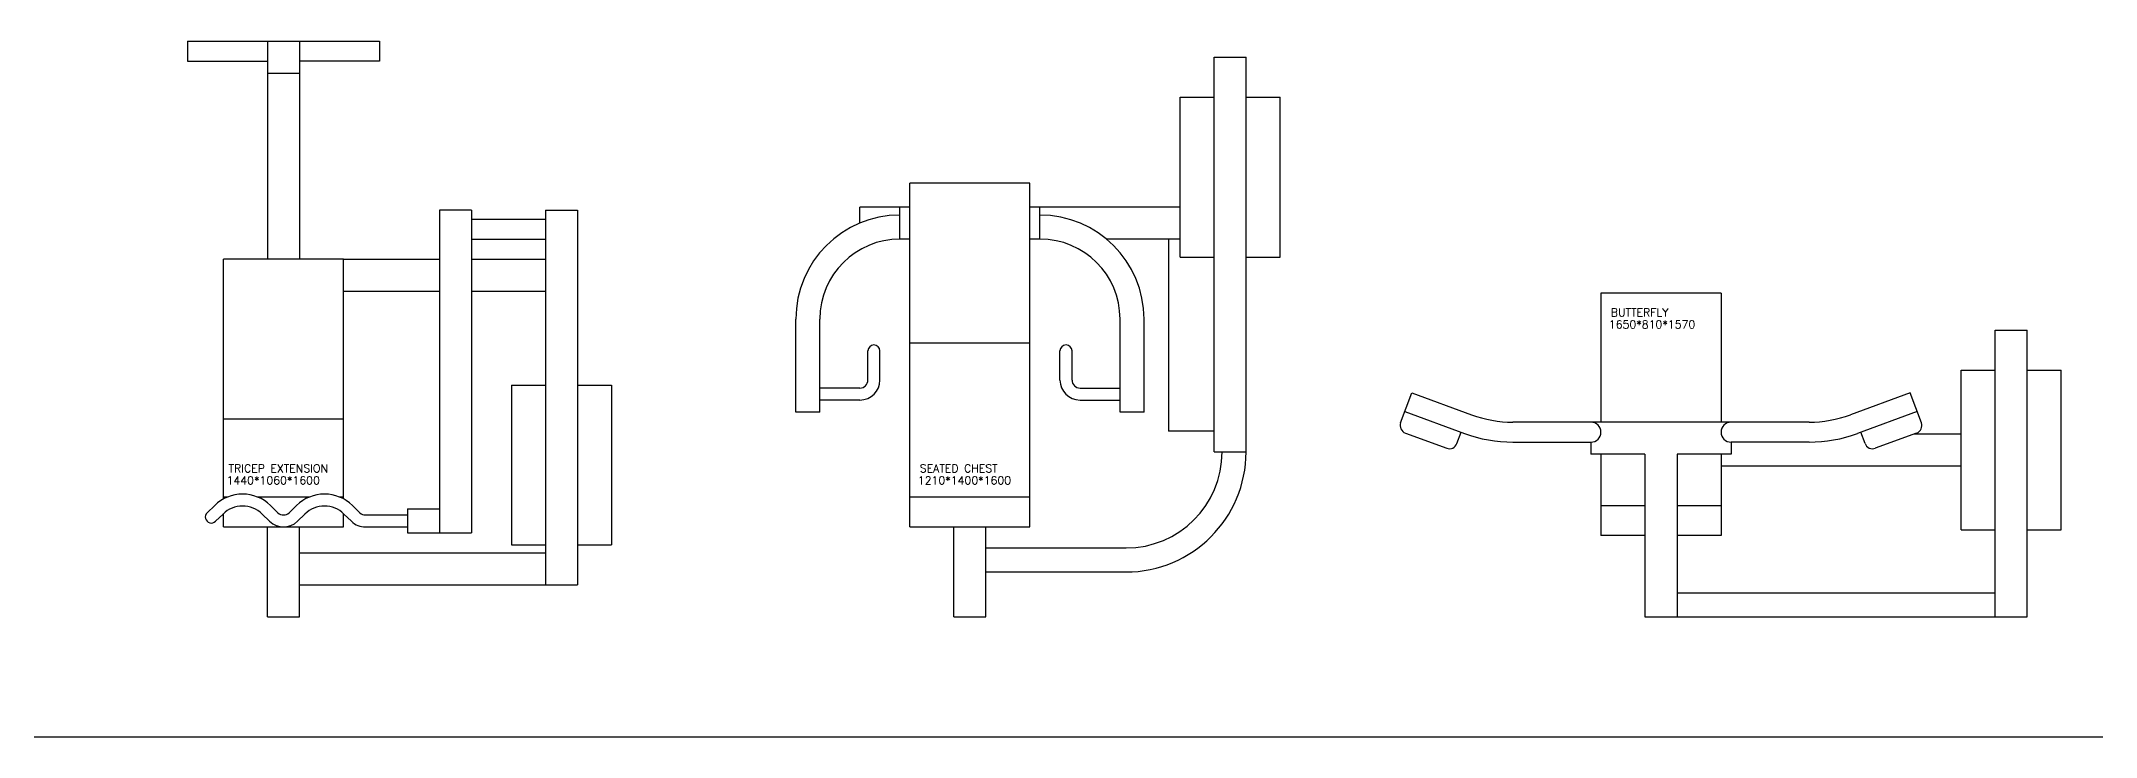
# Model space of a CAD drawing. Extents: x 17047 to 35098, y 459 to 11391.
# Drawn here: x 26319 to 31453, y 1404 to 3144 of the extents above; entities that cross this region are included whole.
import ezdxf

# ---------------------------------------------------------------- set-up
doc = ezdxf.new("R2010")
doc.units = 0
doc.header["$LTSCALE"] = 20
doc.header["$MEASUREMENT"] = 0
doc.layers.get('DEFPOINTS').update_dxf_attribs({"linetype": 'CONTINUOUS'})
doc.layers.add('2CONTINUOUS', color=2, linetype='CONTINUOUS')
doc.layers.add('3CONTINUOUS', color=3, linetype='CONTINUOUS')
doc.styles.add('WHG', font='romans', dxfattribs={"bigfont": 'whgtxt'})

msp = doc.modelspace()

# ---------------------------------------------------------------- linework, layer by layer
at = {"layer": '2CONTINUOUS', "color": 6}
for p, q in [((26684.4, 3143.6), (27164.4, 3143.6)), ((26684.4, 3143.6), (26684.4, 3093.6)), ((26884.4, 3143.6), (26884.4, 2598.12)), ((26964.4, 3143.6), (26964.4, 2598.12)), ((27164.4, 3143.6), (27164.4, 3093.6)), ((26684.4, 3093.6), (26884.4, 3093.6)), ((27164.4, 3093.6), (26964.4, 3093.6)), ((29249.75, 2116.1), (29249.75, 3103.6)), ((29249.75, 3103.6), (29329.75, 3103.6)), ((29329.75, 2116.1), (29329.75, 3103.6)), ((26884.4, 3063.6), (26964.4, 3063.6)), ((29164.75, 2603.6), (29164.75, 3003.6)), ((29164.75, 3003.6), (29249.75, 3003.6)), ((29329.75, 3003.6), (29414.75, 3003.6)), ((29414.75, 2603.6), (29414.75, 3003.6)), ((28489.75, 1928.6), (28489.75, 2788.54)), ((28789.75, 2788.54), (28489.75, 2788.54)), ((28789.75, 1928.6), (28789.75, 2788.54)), ((28364.75, 2688.54), (28364.75, 2728.54)), ((28489.75, 2728.54), (28364.75, 2728.54)), ((28464.75, 2648.54), (28464.75, 2728.54)), ((29164.75, 2728.54), (28789.75, 2728.54)), ((28814.75, 2648.54), (28814.75, 2728.54)), ((27314.4, 2721.16), (27314.4, 1913.6)), ((27394.4, 2721.16), (27314.4, 2721.16)), ((27394.4, 2721.16), (27394.4, 1913.6)), ((27394.4, 2698.12), (27579.4, 2698.12)), ((27579.4, 2721.16), (27579.4, 1783.6)), ((27579.4, 2721.16), (27659.4, 2721.16)), ((27659.4, 2721.16), (27659.4, 1783.6)), ((27394.4, 2648.12), (27579.4, 2648.12)), ((28489.75, 2648.54), (28464.75, 2648.54)), ((28814.75, 2648.54), (28789.75, 2648.54)), ((29164.75, 2648.54), (28980.89, 2648.54)), ((29136.01, 2648.54), (29136.01, 2167.81)), ((26774.4, 1998.68), (26774.4, 2598.12)), ((27074.4, 2598.12), (26774.4, 2598.12)), ((27074.4, 2598.12), (27314.4, 2598.12)), ((27074.4, 1998.68), (27074.4, 2598.12)), ((27394.4, 2598.12), (27579.4, 2598.12)), ((29164.75, 2603.6), (29249.75, 2603.6)), ((29329.75, 2603.6), (29414.75, 2603.6)), ((27074.4, 2518.12), (27314.4, 2518.12)), ((27394.4, 2518.12), (27579.4, 2518.12)), ((30216.59, 2513.6), (30216.59, 2190.74)), ((30516.59, 2513.6), (30216.59, 2513.6)), ((30516.59, 2513.6), (30516.59, 2190.74)), ((28204.75, 2216.07), (28204.75, 2448.54)), ((28264.75, 2216.07), (28264.75, 2448.54)), ((29014.75, 2216.07), (29014.75, 2448.54)), ((29074.75, 2216.07), (29074.75, 2448.54)), ((31201.59, 1703.6), (31201.59, 2421.1)), ((31201.59, 2421.1), (31281.59, 2421.1)), ((31281.59, 1703.6), (31281.59, 2421.1)), ((28384.75, 2296.07), (28384.75, 2368.77)), ((28414.75, 2296.07), (28414.75, 2368.77)), ((28789.75, 2388.54), (28489.75, 2388.54)), ((28864.75, 2296.07), (28864.75, 2368.77)), ((28894.75, 2296.07), (28894.75, 2368.77)), ((31116.59, 1921.1), (31116.59, 2321.1)), ((31116.59, 2321.1), (31201.59, 2321.1)), ((31281.59, 2321.1), (31366.59, 2321.1)), ((31366.59, 1921.1), (31366.59, 2321.1)), ((27494.4, 2283.6), (27494.4, 1883.6)), ((27494.4, 2283.6), (27579.4, 2283.6)), ((27659.4, 2283.6), (27744.4, 2283.6)), ((27744.4, 2283.6), (27744.4, 1883.6)), ((28364.75, 2276.07), (28264.75, 2276.07)), ((28914.75, 2276.07), (29014.75, 2276.07)), ((29715.98, 2189.1), (29743.62, 2264.17)), ((29743.62, 2264.17), (29892.92, 2209.21)), ((30989.56, 2264.17), (30840.26, 2209.21)), ((31017.19, 2189.1), (30989.56, 2264.17)), ((28264.75, 2216.07), (28204.75, 2216.07)), ((28364.75, 2246.07), (28264.75, 2246.07)), ((28914.75, 2246.07), (29014.75, 2246.07)), ((29074.75, 2216.07), (29014.75, 2216.07)), ((29726.35, 2217.25), (29875.65, 2162.29)), ((31006.83, 2217.25), (30857.53, 2162.29)), ((27074.4, 2198.12), (26774.4, 2198.12)), ((29249.75, 2167.81), (29136.01, 2167.81)), ((29727.84, 2163.42), (29831.07, 2125.42)), ((29856.75, 2137.28), (29867.11, 2165.43)), ((30736.62, 2190.74), (29996.56, 2190.74)), ((30876.43, 2137.28), (30866.07, 2165.43)), ((31005.33, 2163.42), (30902.11, 2125.42)), ((30999.03, 2161.1), (31116.59, 2161.1)), ((29249.75, 2116.1), (29329.75, 2116.1)), ((29996.56, 2140.74), (30191.59, 2140.74)), ((30191.59, 2140.74), (30191.59, 2110.74)), ((30326.59, 2110.74), (30191.59, 2110.74)), ((30216.59, 2110.74), (30216.59, 1906.89)), ((30326.59, 2110.74), (30326.59, 1703.6)), ((30406.59, 2110.74), (30406.59, 1703.6)), ((30541.59, 2110.74), (30406.59, 2110.74)), ((30516.59, 2110.74), (30516.59, 1906.89)), ((30736.62, 2140.74), (30541.59, 2140.74)), ((30541.59, 2140.74), (30541.59, 2110.74)), ((30516.59, 2081.1), (31116.59, 2081.1)), ((26774.4, 2003.6), (26784.9, 2003.6)), ((26859.12, 2003.6), (26989.69, 2003.6)), ((27063.91, 2003.6), (27074.4, 2003.6)), ((28489.75, 2003.6), (28789.75, 2003.6)), ((26733.54, 1964.24), (26752.39, 1982.52)), ((26754.43, 1942.71), (26773.28, 1960.99)), ((26774.4, 1928.6), (26774.4, 1962.06)), ((26889.6, 1942.71), (26870.74, 1960.99)), ((26910.48, 1964.24), (26891.63, 1982.52)), ((26938.33, 1964.24), (26957.18, 1982.52)), ((26959.21, 1942.71), (26978.07, 1960.99)), ((27074.4, 1928.6), (27074.4, 1962.06)), ((27094.38, 1942.71), (27075.53, 1960.99)), ((27115.27, 1964.24), (27096.42, 1982.52)), ((27129.19, 1958.6), (27232.96, 1958.6)), ((27234.4, 1973.6), (27314.4, 1973.6)), ((27234.4, 1973.6), (27234.4, 1913.6)), ((30216.59, 1981.89), (30326.59, 1981.89)), ((30406.59, 1981.89), (30516.59, 1981.89)), ((26774.4, 1928.6), (27074.4, 1928.6)), ((26884.4, 1703.6), (26884.4, 1928.6)), ((26964.4, 1703.6), (26964.4, 1928.6)), ((27129.19, 1928.6), (27234.4, 1928.6)), ((27234.4, 1913.6), (27394.4, 1913.6)), ((28489.75, 1928.6), (28789.75, 1928.6)), ((28599.75, 1703.6), (28599.75, 1928.6)), ((28679.75, 1703.6), (28679.75, 1928.6)), ((30326.59, 1906.89), (30216.59, 1906.89)), ((30516.59, 1906.89), (30406.59, 1906.89)), ((31116.59, 1921.1), (31201.59, 1921.1)), ((31281.59, 1921.1), (31366.59, 1921.1)), ((26964.4, 1863.6), (27579.4, 1863.6)), ((27494.4, 1883.6), (27579.4, 1883.6)), ((27659.4, 1883.6), (27744.4, 1883.6)), ((28679.75, 1876.1), (29029.75, 1876.1)), ((28679.75, 1816.1), (29029.75, 1816.1)), ((26964.4, 1783.6), (27579.4, 1783.6)), ((27579.4, 1783.6), (27659.4, 1783.6)), ((30406.59, 1763.6), (31201.59, 1763.6)), ((26884.4, 1703.6), (26964.4, 1703.6)), ((26884.4, 1703.6), (26964.4, 1703.6)), ((28599.75, 1703.6), (28679.75, 1703.6)), ((30326.59, 1703.6), (31201.59, 1703.6)), ((31201.59, 1703.6), (31281.59, 1703.6))]:
    msp.add_line(p, q, dxfattribs=at)
for centre, radius, start, end in [((28464.75, 2448.54), 260, 90, 180), ((28814.75, 2448.54), 260, 0, 90), ((28464.75, 2448.54), 200, 90, 180), ((28814.75, 2448.54), 200, 0, 90), ((28399.75, 2368.77), 15, 0, 180), ((28879.75, 2368.77), 15, 0, 180), ((28364.75, 2296.07), 20, 270, 360), ((28364.75, 2296.07), 50, 270, 360), ((28914.75, 2296.07), 50, 180, 270), ((28914.75, 2296.07), 20, 180, 270), ((29996.56, 2490.74), 300, 249.78951, 270), ((30736.62, 2490.74), 300, 270, 290.21049), ((29734.75, 2182.19), 20, 159.78951, 249.78951), ((29996.56, 2490.74), 350, 249.78951, 270), ((30191.59, 2165.74), 25, 270, 90), ((30541.59, 2165.74), 25, 90, 270), ((30736.62, 2490.74), 350, 270, 290.21049), ((30998.43, 2182.19), 20, 290.21049, 20.21049), ((29029.75, 2116.1), 240, 270, 360), ((29029.75, 2116.1), 300, 270, 360), ((29837.98, 2144.19), 20, 249.78951, 339.78951), ((30895.2, 2144.19), 20, 200.21049, 290.21049), ((26822.01, 1910.74), 100, 90, 134.1221), ((26822.01, 1910.74), 100, 45.8779, 90), ((27026.8, 1910.74), 100, 90, 134.1221), ((27026.8, 1910.74), 100, 45.8779, 90), ((26743.98, 1953.47), 15, 134.1221, 314.1221), ((26822.01, 1910.74), 70, 90, 134.1221), ((26822.01, 1910.74), 70, 45.8779, 90), ((26924.4, 1978.6), 20, 225.8779, 314.1221), ((27026.8, 1910.74), 70, 90, 134.1221), ((27026.8, 1910.74), 70, 45.8779, 90), ((27129.19, 1978.6), 20, 225.8779, 270), ((26924.4, 1978.6), 50, 225.8779, 314.1221), ((27129.19, 1978.6), 50, 225.8779, 270)]:
    msp.add_arc(centre, radius, start, end, dxfattribs=at)
at = {"layer": '3CONTINUOUS'}
msp.add_line((17997.51, 1403.6), (34997.51, 1403.6), dxfattribs=at)

# ---------------------------------------------------------------- texts
at = {"layer": 'DEFPOINTS', "style": 'WHG'}
for s, p in [('BUTTERFLY', (30241.21, 2454.99)), ('1650*810*1570', (30236.23, 2424.99)), ('1440*1060*1600', (26782.12, 2035.12)), ('TRICEP EXTENSION', (26787.09, 2065.12)), ('1210*1400*1600', (28509.4, 2035.12)), ('SEATED CHEST', (28514.37, 2065.12))]:
    msp.add_text(s, height=20, dxfattribs=at).set_placement(p)

doc.saveas('drawing.dxf')
